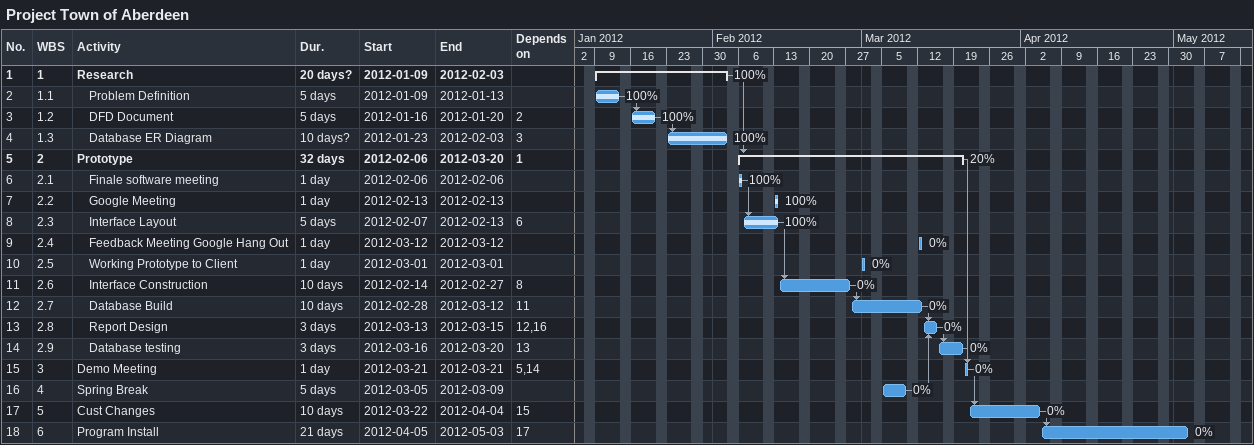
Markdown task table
Project Town of Aberdeen

| ID | WBS | Task | Duration | Start | Finish | Predecessors | % complete |
|---|---|---|---|---|---|---|---|
| 1 | 1 | **Research** | 20d? | 2012-01-09 | 2012-02-03 |  | 100 |
| 2 | 1.1 | Problem Definition | 5d | 2012-01-09 | 2012-01-13 |  | 100 |
| 3 | 1.2 | DFD Document | 5d | 2012-01-16 | 2012-01-20 | 2 | 100 |
| 4 | 1.3 | Database ER Diagram | 10d? | 2012-01-23 | 2012-02-03 | 3 | 100 |
| 5 | 2 | **Prototype** | 32d | 2012-02-06 | 2012-03-20 | 1 | 20 |
| 6 | 2.1 | Finale software meeting | 1d | 2012-02-06 | 2012-02-06 |  | 100 |
| 7 | 2.2 | Google Meeting | 1d | 2012-02-13 | 2012-02-13 |  | 100 |
| 8 | 2.3 | Interface Layout | 5d | 2012-02-07 | 2012-02-13 | 6 | 100 |
| 9 | 2.4 | Feedback Meeting Google Hang Out | 1d | 2012-03-12 | 2012-03-12 |  | 0 |
| 10 | 2.5 | Working Prototype to Client | 1d | 2012-03-01 | 2012-03-01 |  | 0 |
| 11 | 2.6 | Interface Construction | 10d | 2012-02-14 | 2012-02-27 | 8 | 0 |
| 12 | 2.7 | Database Build | 10d | 2012-02-28 | 2012-03-12 | 11 | 0 |
| 13 | 2.8 | Report Design | 3d | 2012-03-13 | 2012-03-15 | 12, 16 | 0 |
| 14 | 2.9 | Database testing | 3d | 2012-03-16 | 2012-03-20 | 13 | 0 |
| 15 | 3 | Demo Meeting | 1d | 2012-03-21 | 2012-03-21 | 5, 14 | 0 |
| 16 | 4 | Spring Break | 5d | 2012-03-05 | 2012-03-09 |  | 0 |
| 17 | 5 | Cust Changes | 10d | 2012-03-22 | 2012-04-04 | 15 | 0 |
| 18 | 6 | Program Install | 21d | 2012-04-05 | 2012-05-03 | 17 | 0 |
